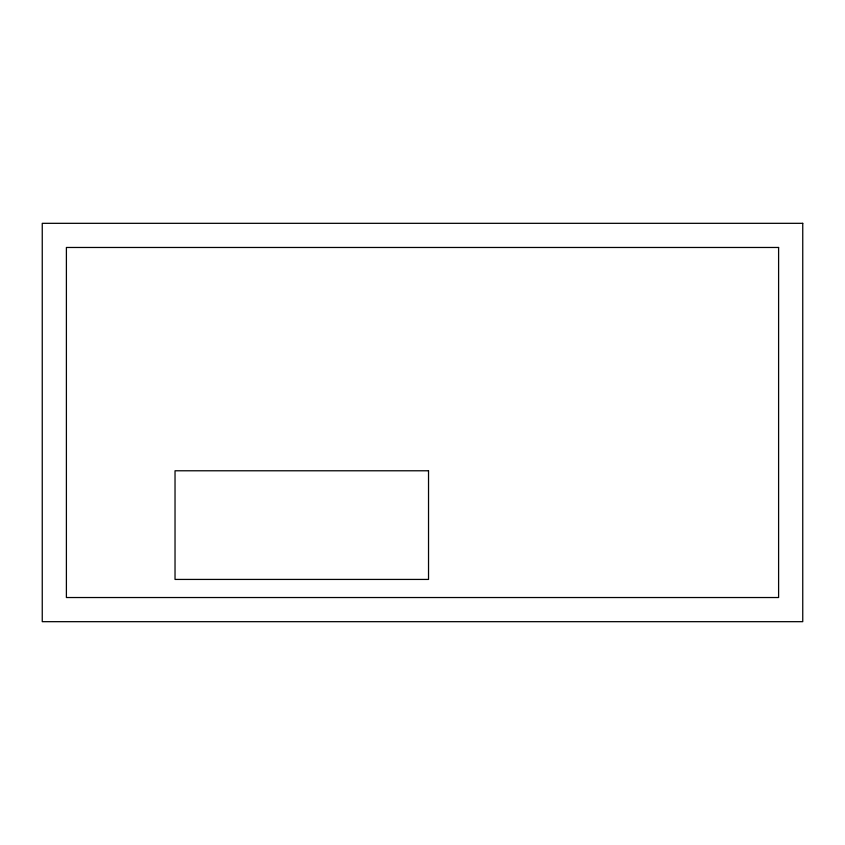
<?xml version="1.0" encoding="UTF-8"?>
<svg xmlns="http://www.w3.org/2000/svg" width="845" height="845" viewBox="0 0 845 845"><rect width="100%" height="100%" fill="white"/><g stroke="black" fill="none" stroke-linecap="round" stroke-linejoin="round"><path stroke-width="1.27" d="M802.75 223.323L42.25 223.323L42.25 621.677L802.75 621.677L802.75 223.323M778.604 247.469L66.396 247.469L66.396 597.531L778.604 597.531L778.604 247.469M428.531 470.781L175.031 470.781L175.031 579.427L428.531 579.427L428.531 470.781"/></g></svg>
